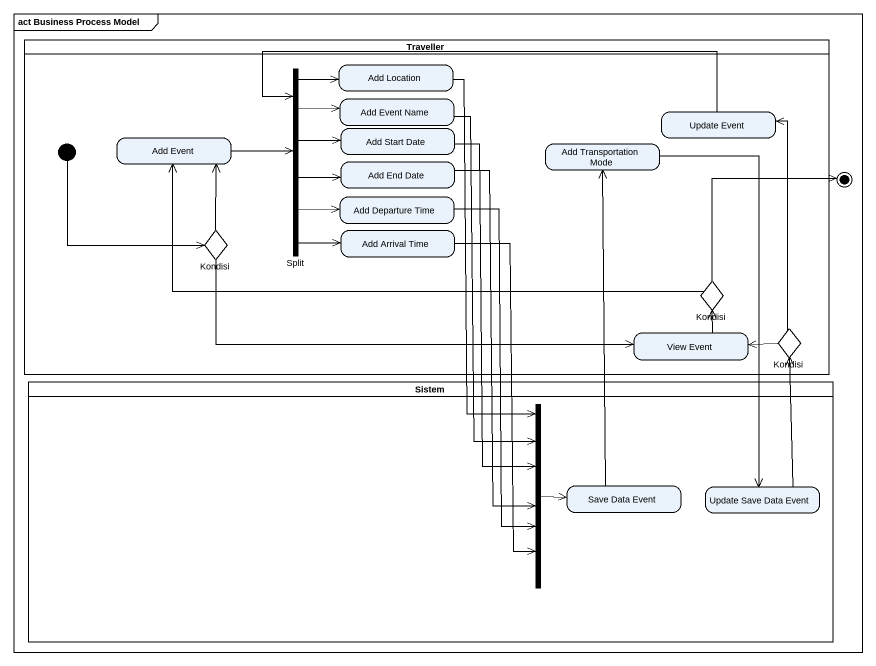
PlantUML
@startuml
mainframe act Business Process Model
hide empty description
state Traveller <<partition>> {
  state "Split" as Split_ <<fork>>
  state "Add Location" as Add_Location
  state "Add Event Name" as Add_Event_Name
  state "Update Event" as Update_Event
  state "Add Event" as Add_Event
  state "Add Start Date" as Add_Start_Date
  state "Add Transportation Mode" as Add_Transportation_Mode
  state "Add End Date" as Add_End_Date
  state Kondisi <<choice>>
  state "Add Departure Time" as Add_Departure_Time
  state "Add Arrival Time" as Add_Arrival_Time
  state "Kondisi" as Kondisi_2 <<choice>>
  state "View Event" as View_Event
  state "Kondisi" as Kondisi_3 <<choice>>
  [*] --> Kondisi
}
state final1 <<end>>
state Sistem <<partition>> {
  state fork1 <<join>>
  state "Save Data Event" as Save_Data_Event
  state "Update Save Data Event" as Update_Save_Data_Event
}
Split_ -up-> Add_Location
Split_ -right-> Add_Event_Name
Split_ -right-> Add_Start_Date
Split_ -right-> Add_End_Date
Split_ -right-> Add_Departure_Time
Split_ --> Add_Arrival_Time
Add_Location --> fork1
Add_Event_Name --> fork1
Update_Event -left-> Split_
Add_Event -right-> Split_
Add_Start_Date --> fork1
Add_Transportation_Mode --> Update_Save_Data_Event
Add_End_Date --> fork1
Kondisi -up-> Add_Event
Kondisi -right-> View_Event
Add_Departure_Time --> fork1
Add_Arrival_Time --> fork1
Kondisi_2 -left-> Add_Event
Kondisi_2 -up-> final1
View_Event -up-> Kondisi_2
Kondisi_3 -up-> Update_Event
Kondisi_3 -left-> View_Event
fork1 -right-> Save_Data_Event
Save_Data_Event -up-> Add_Transportation_Mode
Update_Save_Data_Event -up-> Kondisi_3
@enduml
